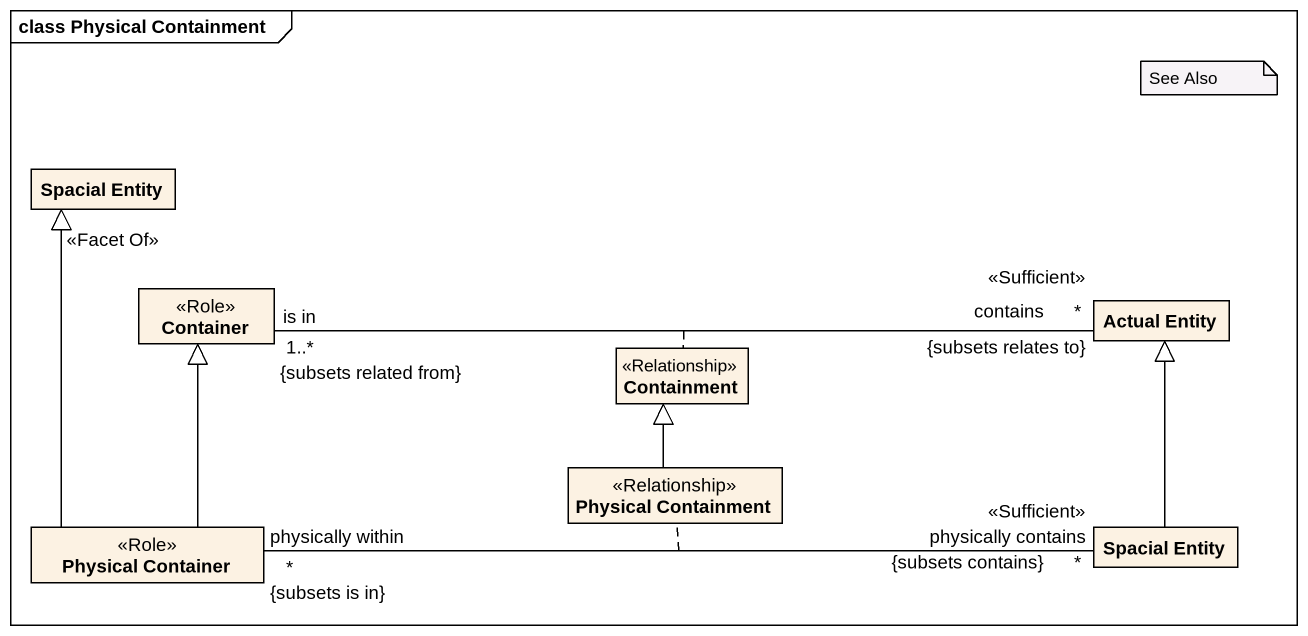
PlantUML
@startuml
mainframe class Physical Containment
hide circle
hide empty members
class "Spacial Entity" as Spacial_Entity
class Container <<Role>>
class "Actual Entity" as Actual_Entity
class Containment <<Relationship>>
class "Physical Container" as Physical_Container <<Role>>
class "Physical Containment" as Physical_Containment <<Relationship>>
class "Spacial Entity" as Spacial_Entity_2
Container "is in\n1..*\n{subsets related from}" -right- "contains\n*\n{subsets relates to}\n<<Sufficient>>" Actual_Entity
(Container, Actual_Entity) .. Containment
Physical_Container -up-|> Spacial_Entity : <<Facet Of>>
Physical_Container -up-|> Container
Physical_Container "physically within\n*\n{subsets is in}" -right- "physically contains\n*\n{subsets contains}\n<<Sufficient>>" Spacial_Entity_2
(Physical_Container, Spacial_Entity_2) .. Physical_Containment
Physical_Containment -up-|> Containment
Spacial_Entity_2 -up-|> Actual_Entity
note as N1
  See Also
end note
@enduml
